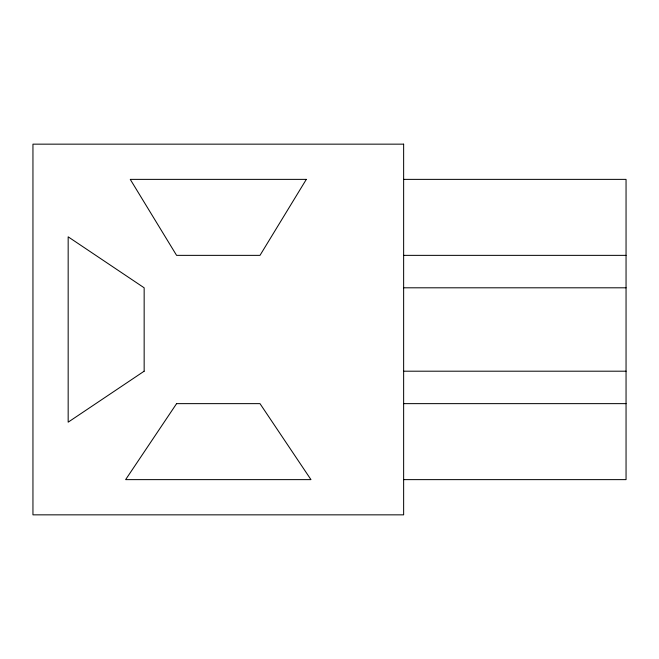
<?xml version="1.0" encoding="UTF-8"?>
<svg xmlns="http://www.w3.org/2000/svg" width="659" height="659" viewBox="0 0 659 659"><rect width="100%" height="100%" fill="white"/><g stroke="black" fill="none" stroke-linecap="round" stroke-linejoin="round"><path stroke-width="0.99" d="M403.637 179.372L626.05 179.372L626.05 479.628L403.637 479.628M403.637 255.362L626.05 255.362M403.637 287.802L626.05 287.802M403.637 371.198L626.05 371.198M403.637 403.637L626.05 403.637M306.328 179.372L259.992 255.362L176.587 255.362L130.251 179.372L306.328 179.372M176.587 403.637L125.622 479.628L310.966 479.628L259.992 403.637L176.587 403.637M144.156 371.198L68.165 422.172L68.165 236.828L144.156 287.802L144.156 371.198M403.637 144.156L32.95 144.156L32.95 514.844L403.637 514.844L403.637 144.156"/></g></svg>
